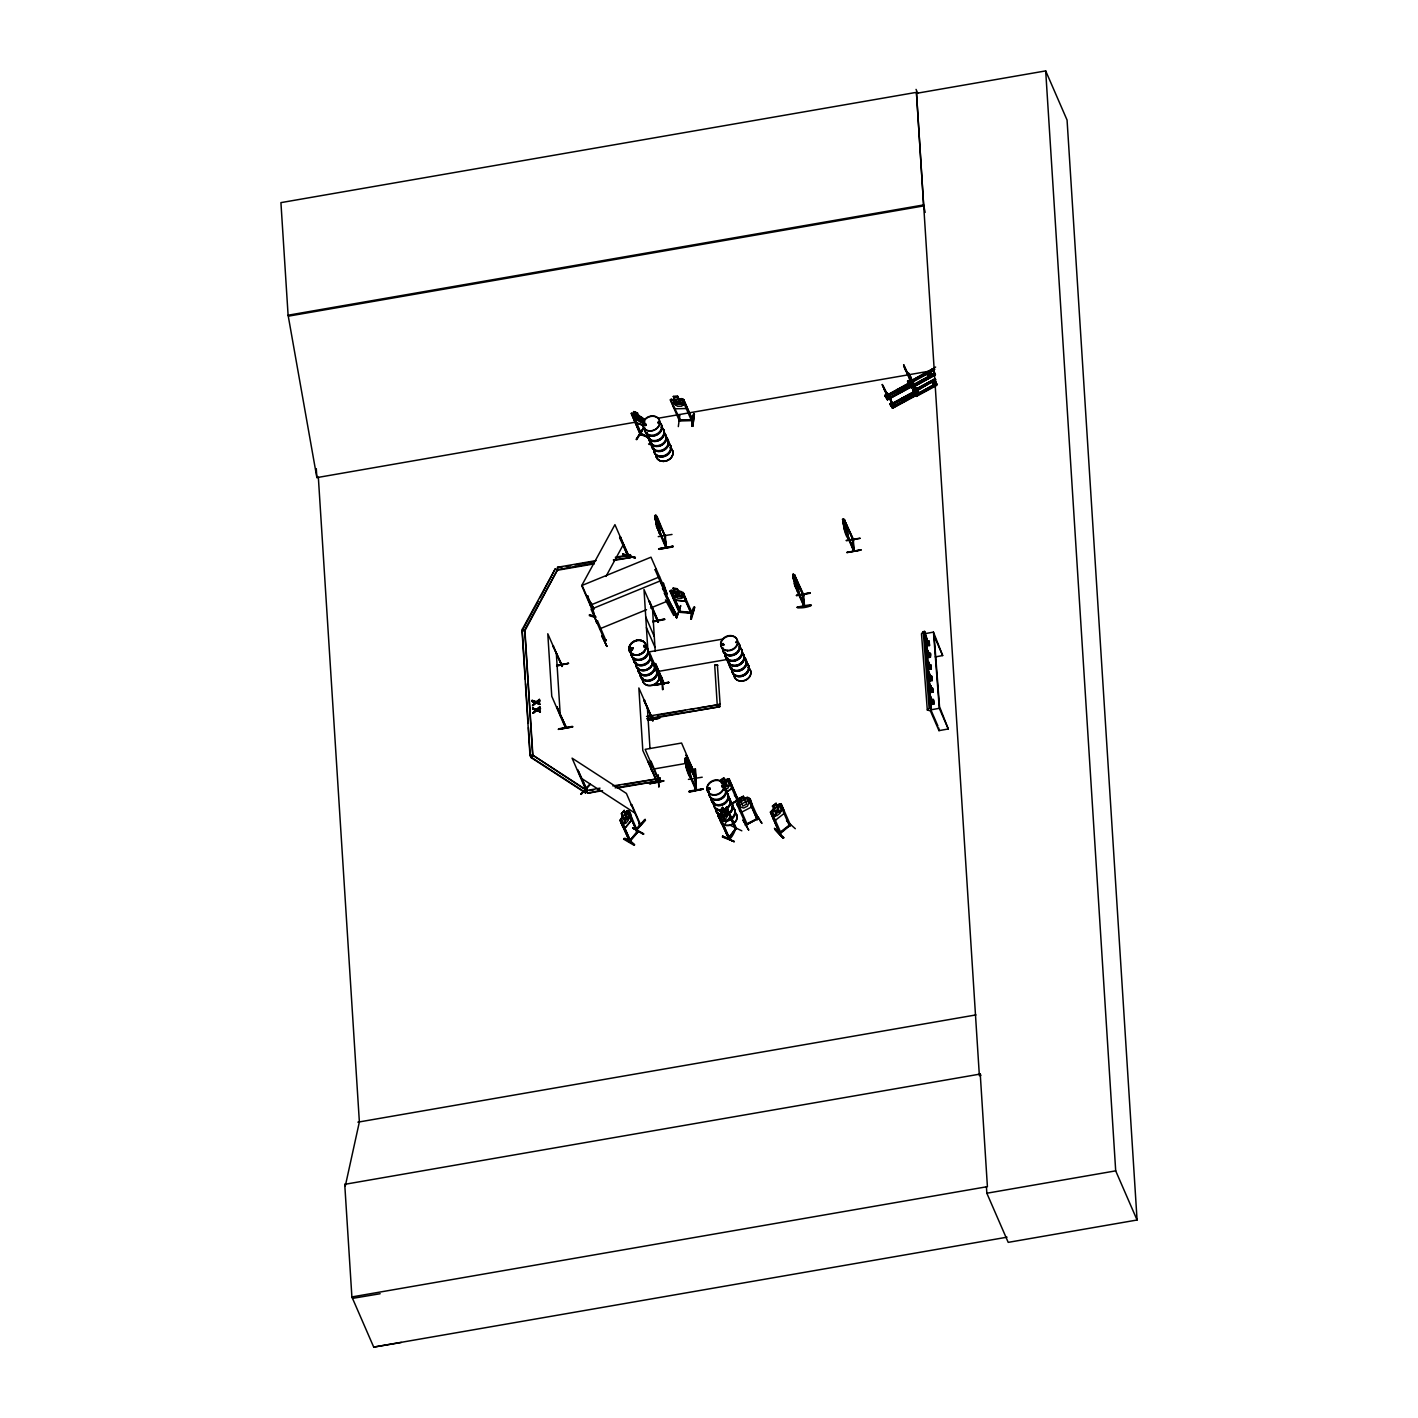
<?xml version="1.0" encoding="UTF-8"?>
<svg xmlns="http://www.w3.org/2000/svg" width="1418" height="1418" viewBox="0 0 1418 1418"><rect width="100%" height="100%" fill="white"/><g stroke="black" fill="none" stroke-linecap="round" stroke-linejoin="round"><path stroke-width="1.5" d="M783.746 813.631L783.711 810.369M585.51 789.046L585.882 789.879L572.074 758.151L626.401 793.424L640.085 825.046M640.156 823.964L639.429 823.344M623.636 839.155L634.201 845.341C635.884 844.259 623.725 835.663 623.636 839.172M624.009 838.623L634.697 844.774M639.872 433.695L649.072 437.347M640.192 434.493L641.751 434.457L636.487 422.688M641.273 434.404L640.404 433.359M929.41 678.318L927.762 668.764L929.162 672.486L928.967 678.389L927.337 668.853L928.95 673.798M930.19 688.829L930.048 689.981M930.314 690.017L928.666 680.463L930.048 684.185L929.871 690.087L928.223 680.551L930.031 686.737M790.641 825.311C783.551 829.743 782.24 833.607 779.368 832.526M790.464 824.868L779.563 833.394L770.417 812.106M780.627 832.171L781.07 832.738M789.312 825.418L790.163 824.975M664.758 619.56L652.794 621.882M647.76 719.865L659.636 718.182L647.636 720.326M672.026 534.444L658.236 536.624M702.229 777.206L688.421 779.368M796.579 595.666L810.227 593.256M860.017 538.22L846.209 540.347M751.611 803.988L751.451 807.072L741.951 812L739.487 810.316M726.37 792.13L731.67 788.479L731.918 785.182L731.759 788.568L726.459 792.237M562.06 665.166L552.985 645.704L562.077 666.442L561.528 665.237M561.528 665.361C562.184 668.977 561.67 661.993 561.847 665.68M565.303 726.973L566.119 727.647M565.8 727.062L565.126 726.105L565.729 726.938M657.296 620.552L658.431 621.953M664.563 535.419L664.989 537.121M657.597 621.279L658.289 622.094L644.002 589.516L647.973 652.05L661.727 683.76L661.32 681.757M664.882 536.022L665.84 547.578L664.705 535.277M657.349 621.368L657.899 620.198M665.627 546.55L655.985 521.753M655.754 517.907C654.85 508.087 656.605 531.52 655.79 521.718L666.318 547.49L664.882 536.66M652.581 719.44L644.038 699.907L652.67 720.734L653.042 719.351M647.937 761.377L657.048 782.116L648.416 761.289M645.243 423.858L645.225 425.418L644.144 424.301M646.183 424.478L645.97 425.418M630.833 649.444L631.258 648.327M632.109 649.072L631.489 649.497M632.428 648.451L630.655 649.604M658.821 422.369L657.739 422.724L659.015 422.546M659.193 422.475L658.608 421.784M644.144 647.104L644.729 646.041L645.438 646.874M644.375 646.697L645.066 646.324M708.433 788.284L709.337 789.401L709.213 787.965M721.673 644.375L723.641 645.385L723.003 643.471M722.365 645.119L722.826 643.648M709.727 789.117L709.585 788.071M723.641 644.765L723.18 643.595M736.58 642.106L736.545 641.521M736.686 641.84L735.676 642.478M737.112 642.23L735.694 642.372M729.667 665.343A8.756 7.196 -23.5 0 0 741.88 670.058A8.756 7.196 -23.5 0 0 743.883 657.651L743.723 657.208A8.88 7.285 -23.5 0 1 740.745 670.324A8.88 7.285 -23.5 0 1 729.579 663.075M745.886 824.975L747.144 823.893L745.833 824.638M758.541 818.966L749.679 798.954L748.544 799.539L757.159 819.622L748.544 799.539M695.44 778.074L695.44 779.138M695.529 789.596L695.547 788.337M695.05 779.421L696.114 789.56M803.882 595.649L803.208 594.691M793.105 577.906L804.414 606.337L803.864 605.114M804.555 606.071L803.457 594.124M853.352 539.85L852.661 538.893M852.909 540.683L853.53 539.549M853.317 550.556L853.335 549.315M842.877 522.817L854.203 551.247L853.937 550.273M775.008 829.725L783.25 838.127C762.565 814.145 784.987 842.168 783.605 837.418M670.874 400.851L680.782 420.472L678.956 419.799L679.488 421.04L670.253 399.805L681.686 398.635L683.6 399.592L692.799 420.597L683.618 399.451M671.299 398.901L670.395 399.965M677.733 396.296L673.266 396.544L677.715 396.42L678.797 398.706M673.054 406.417L675.482 408.792L685.94 408.526L686.436 406.08M679.896 414.641L678.318 426.605M682.891 400.975L684.167 400.514L682.891 400.975L691.559 420.738L691.08 419.427M680.41 420.171L691.133 419.693M691.257 420.029L692.853 420.171L678.938 420.277M691.86 425.949C697.886 397.962 688.953 425.825 692.799 426.339L694.341 414.34L692.782 426.322M692.037 426.357L693.562 414.021L694.377 414.393M736.757 800.018L737.59 798.883M737.839 799.256L736.97 799.876M637.621 417.707L640.28 416.803L639.039 418.647L642.833 422.493L638.49 418.859C638.011 421.802 634.201 419.533 637.426 418.009L633.811 414.322L637.816 417.725M735.463 827.492C737.325 827.35 729.206 843.994 728.568 837.187M561.156 664.776L562.148 666.194M666.354 547.33L665.166 535.065M658.36 621.97L649.196 601.462L657.828 622.307M657.101 781.867L642.815 750.476L638.844 687.96L653.202 720.397M661.887 682.962L661.958 681.881M695.139 778.89L695.369 777.844M695.494 778.89L694.891 777.915M695.795 779.687L694.873 779.173M695.813 789.312L696.114 788.497M696.167 789.312L695.937 790.358L695.21 778.766M696.451 790.11L695.759 778.783M803.492 595.028L802.889 593.982L803.953 606.425L794.612 585.226M803.864 605.238L795.321 585.581L804.343 605.167M804.148 605.451L804.183 604.547M852.608 539.141L853.725 551.336L852.98 539.726L843.657 518.704C841.459 529.162 852.076 551.815 846.635 525.156M853.583 540.666L844.437 520.069L853.618 539.744M853.654 550.149L845.11 530.492L854.274 550.166M854.239 551.088L853.228 539.035M685.319 601.108L685.78 598.786L682.944 592.476M672.912 597.527L675.252 600.204L685.461 601.214L685.94 598.821M605.965 639.943L604.617 640.014M663.181 588.505C666.247 587.743 661.426 589.959 665.042 589.108L651.004 557.185L581.681 585.581L595.259 616.848M674.117 612.044L672.735 612.682M743.032 820.1L748.775 830.186L742.979 820.153M655.648 518.155L655.878 517.038L658.803 525.404L658.306 528.985M685.78 760.917L686.011 759.8L688.935 768.184L688.457 771.746M793.938 576.949L792.697 574.361L795.977 580.37L796.455 587.814M677.166 593.876L680.268 592.015L678.726 594.532L682.838 597.669L678.07 594.957C677.662 598.52 672.859 596.978 676.918 594.337L673.001 591.306L677.538 593.876M606.78 646.395L602.384 635.335M900.111 390.907L899.012 389.542M903.337 398.635L904.968 399.38M905.198 399.327L905.056 398.121M935.579 382.594L935.419 381.389M658.519 780.255L658.962 780.822M729.472 813.684L729.738 817.176L723.854 825.489L721.815 824.23L718.997 817.743L726.654 807.196L723.712 810.068L722.595 807.391L720.078 810.936L721.372 813.365L719.511 815.634M718.997 817.743L719.582 815.669M629.273 841.069L638.295 831.604L629.663 841.796L620.765 821.82L621.545 820.88L630.478 840.927L630.266 840.005M638.809 823.645L639.288 824.549M927.372 654.886L927.478 652.776M928.258 666.584L928.063 662.117M929.145 678.283L929.251 676.173M930.935 701.68L930.935 698.436M723.907 789.489L724.882 785.856L729.153 785.962L725.413 784.828L726.583 780.396L724.403 784.686M670.04 591.182L671.086 590.313L670.04 591.182L679.08 612.221L692.303 613.462L683.068 592.458L678.283 591.111L677.201 588.824M671.848 592.618L670.643 592.511L671.848 592.618L680.392 612.275M677.308 588.754L672.965 588.328L677.308 588.754L678.389 591.04M675.252 600.204L673.054 597.527M682.413 593.663L683.724 593.38L682.413 593.663L690.761 612.753M680.587 605.61L676.652 617.823L680.693 605.929M680.427 612.381L679.896 611.672M685.461 601.214L675.287 600.062M690.601 612.806L692.409 613.037L678.743 611.442M690.637 619.187C700.226 593.965 688.439 613.852 691.364 619.258L694.731 607.329M593.734 612.221L581.965 585.12L614.933 524.66L628.67 556.264L628.068 557.398L620.127 536.607L629.167 556.547L628.564 557.522L629.096 556.388M628.121 557.292L628.848 555.555M927.939 644.641L928.701 644.889M928.418 644.906L927.691 644.587M929.446 656.25C928.028 657.828 930.137 655.098 928.595 653.308M928.4 653.485L929.375 653.45L928.347 653.255M929.534 668.268L930.438 668.02M928.418 662.312L930.208 668.303M931.413 679.878L929.304 674.011L930.811 679.559M930.935 676.865L929.747 673.922L931.165 679.896M931.094 688.634L930.651 685.621L930.438 688.74M663.11 689.502L662.206 677.432M915.833 390.18L914.575 391.403L913.936 390.641L915.035 393.814L913.174 390.145M620.02 820.455L627.288 810.582M747.375 824.762L738.583 804.68L737.466 805.247L738.583 804.68M757.46 819.533L756.804 818.416M589.516 614.738L595.649 616.617M589.64 615.075L595.737 617.007M721.266 813.4L720.344 815.882L722.311 820.402L724.403 820.561L726.743 817.264L727.168 813.56L725.201 809.058L723.588 810.015M644.924 425.329L645.562 424.053M630 648.948L630.514 649.249M632.038 649.249L631.967 648.239M723.534 644.499L721.922 643.878M724.084 644.499L722.861 645.066M708.007 788.497L708.273 789.879M708.309 788.443L708.982 789.631M721.975 786.299L722.471 787.22M722.152 786.547L722.772 785.926M722.276 787.061L723.251 786.529M604.369 640.174L605.149 641.255L591.076 609.244L660.398 580.848L673.869 612.204M604.671 640.901L606.124 640.298M672.752 612.044C671.671 614.703 676.014 611.991 673.284 613.303L664.422 593.273L665.591 592.795L664.422 593.273M729.331 837.4L728.32 838.924L729.153 837.435M728.072 838.038L728.887 839.048L719.103 817.654M735.144 829.069L736.35 828.325L727.328 808.597L726.636 809.572L735.782 829.353L734.79 828.626M722.631 836.124L734.187 841.601L722.418 837.01L722.666 836.017M653.184 720.486L652.829 718.873M790.624 825.436L781.105 803.882L779.51 803.829L770.364 812.266L773.732 808.597L772.438 806.098L776.107 803.403L772.438 806.098M664.12 682.696L664.085 683.724L655.683 663.979L654.425 663.801L655.648 663.571L664.103 683.795L664.032 682.501L662.702 682.696L663.004 683.972L649.231 651.855L722.063 639.217M729.526 838.18L720.539 818.186L719.848 819.161L728.781 838.995M587.708 596.039L592.529 608.552M587.584 597.191L588.133 596.163M620.003 537.759L620.552 536.731M626.774 555.537L622.839 554.332L635.406 557.434L629.167 556.264M627.819 556.423L628.351 555.431L628.068 557.398M898.374 390.003L898.711 391.315L899.881 390.96M903.461 398.405L903.585 399.61M927.62 373.678L929.907 372.739M930.403 373.98L929.251 374.972M932.707 382.098L934.994 381.141M586.733 790.446L577.587 769.761L587.229 790.96L585.439 792.892L531.13 757.62L532.902 755.688L524.944 630.638L522.303 629.291L555.271 568.831L557.646 569.557L594.071 563.247M522.568 629.911L538.025 601.551M540.081 597.776L555.271 568.831M583.596 788.603L532.636 755.067L524.678 630.035L557.646 569.557L524.944 630.638L522.019 630.496L524.944 630.638M605.965 576.435L623.477 544.317M628.848 812.922L629.255 811.787L628.475 812.709L637.373 832.685L637.586 830.611M736.438 799.681L737.325 800.638L728.32 780.662L729.348 779.935L728.568 780.964M640.369 434.635L631.205 413.365L634.608 414.109M632.056 412.975L642.602 417.902M638.384 415.616L640.67 417.158L642.638 421.678L641.539 422.865L635.158 418.806L633.19 414.304L634.785 414.233L633.633 411.557L637.515 413.046C638.277 417.441 645.048 416.697 644.782 422.617M632.836 415.208L632.003 414.428L641.503 434.918L640.192 433.27M637.515 413.046L633.562 411.681M633.935 419.976L636.239 422.794L643.524 425.489M636.257 422.706L643.453 425.613M642.248 418.824L643.559 418.842L642.248 418.824L643.949 422.741M643.648 428.573L636.717 439.651M648.859 436.833L641.22 433.66M651.589 440.821L649.284 444.525L648.558 443.94M773.643 808.508L772.207 810.724L774.157 815.226L776.798 815.775L780.13 813.152L781.088 809.82L779.12 805.318L776.975 805.903L776.018 803.315L777.064 805.991L779.581 804.041M745.762 824.018L746.4 825.294L736.598 803.705L747.304 797.359L744.397 798.937L743.298 796.402M737.768 802.163L736.598 803.705M722.595 807.391L720.078 810.936M720.238 819.338L720.929 818.363M735.641 829.406L727.044 809.749L727.735 808.774M730.571 825.453L741.827 830.824M728.941 837.223L735.286 829.016M728.391 838.818L735.96 828.147M646.041 425.028L643.914 425.4M657.792 422.227L658.271 422.954M710.205 789.17L708.557 789.844M724.882 809.731L723.942 814.712L720.84 815.51L723.641 816.041L723.215 821.252L724.368 815.846C727.097 818.115 729.384 813.099 724.669 814.552L724.882 809.731A8.703 7.143 -23.5 0 1 722.719 810.529M929.676 664.971L930.226 667.896L928.861 662.224L930.226 667.896M930.421 668.357L929.357 668.392L930.492 668.268M929.534 677.042L930.882 676.971M931.006 688.829C932.069 686.418 931.644 695.476 930.173 688.049M932.264 703.204L933.204 703.275L932.3 703.452M655.471 515.461L665.574 537.085L656.942 516.258M793.619 574.29L803.137 594.957L803.935 606.301M688.847 764.196C694.802 792.077 683.121 766.411 686.028 757.708L695.759 779.865L687.127 759.02M925.901 637.905L925.564 633.562L924.642 631.4L923.242 631.666L921.487 633.757L927.301 709.939L930.438 710.985L938.982 730.642L948.27 728.958L939.531 706.66L934.125 635.902L942.669 655.559L935.224 656.924M927.301 709.939L930.456 707.6L931.396 709.744L939.301 708.309L948.27 728.958M629.822 841.618L620.127 820.366L622.626 816.201L621.332 813.755L624.186 810.387L625.178 812.993L626.951 812.124L628.918 816.644L628.334 820.26L625.675 823.397L623.406 823.131L621.438 818.629L622.52 816.13L621.456 813.719L624.239 810.653M621.137 822.032L621.917 821.111M620.02 820.295L622.856 826.942L624.877 828.201L631.435 820.242C631.489 817.353 630.726 809.465 627.164 810.653L625.285 813.063L624.186 810.387M624.877 828.201L631.559 820.295L631.276 816.786M636.717 831.958L629.574 840.927M637.497 830.718L636.717 831.657L637.87 830.93M632.836 828.201L643.843 833.961L632.694 827.917M779.262 832.561L780.839 832.224M779.563 833.288L771.126 813.648L772.119 812.886L771.41 813.95M789.064 825.01L789.861 826.02L789.082 824.833M622.662 553.906L635.069 558.072M622.856 554.172L626.969 555.377M635.104 557.912L630.992 556.654M578.207 770.683L587.176 790.074L585.439 792.892M583.383 791.279L580.777 794.151L590.278 784.384M585.953 788.443L590.172 784.083L581.22 794.399M630.992 804.431L631.914 805.016L630.673 804.786M639.288 823.362L640.581 824.673L631.914 805.016M644.853 819.586C617.149 852.909 664.103 797.855 635.778 829.601M636.416 830.239L645.509 820.26M900.04 389.844L898.764 389.649L898.498 391.191M903.514 398.547L904.932 398.139M935.313 382.718L933.558 383.445M531.13 757.62L532.636 755.067L586.963 790.34L586.29 789.418M740.515 800.78L738.813 802.623L740.763 807.143L743.67 808.03L747.499 806.08L748.704 803.102L746.737 798.582L744.344 798.83L743.386 796.26L739.292 798.352L740.391 800.869L737.679 802.109M691.133 612.877L685.957 601.126M735.871 828.254L726.53 807.143M728.941 837.932L720.539 818.186M565.995 726.849L556.884 707.157L566.066 726.831M652.812 719.812L652.262 718.731L652.564 720.681M656.64 780.113L656.25 781.495L657.03 780.839M621.545 820.88L630.177 840.431M644.002 424.124L645.58 423.681M630.319 648.363L631.223 647.884M632.18 649.533L630.709 649.958M645.243 646.927L644.18 646.98M723.499 644.729L721.922 644.641M910.764 382.204L908.796 382.222L909.931 385.395L908.087 381.743L909.328 383.214M913.476 389.985L914.22 391.155M637.657 831.515L629.255 811.787M637.533 832.508L628.475 812.709M780.822 806.08L782.098 805.601L780.822 806.08L789.542 826.109M786.494 820.827L795.321 828.715M780.556 831.941L789.028 825.311M756.698 818.434L757.921 817.902M756.911 818.93C768.201 813.329 724.704 836.177 758.222 818.611M679.009 611.034L680.073 611.069M592.937 611.725L596.801 623.069L593.185 612.097M601.87 635.991L606.922 646.413L601.87 636.044M536.181 703.08L532.636 705.668L536.004 702.672L539.85 704.409L536.004 702.672M536.66 710.702L533.133 713.272L536.483 710.276L540.347 712.013L536.483 710.276M927.354 641.627L926.628 638.915L928.471 644.8M928.471 656.357C932.069 652.9 924.359 648.753 928.914 653.804M532.636 705.668L535.366 702.708L532.388 701.68L532.158 700.368L535.88 701.715L539.549 699.588M536.376 709.319L539.85 706.784L536.553 709.727L532.636 707.99L536.553 709.727M532.459 705.26L535.366 702.708M536.695 702.087C544.264 697.213 536.571 706.625 536.873 702.495M532.955 712.864L535.685 709.904L533.133 713.272M537.174 709.709C544.742 704.817 537.05 714.229 537.351 710.117M632.641 827.917L643.418 834.369M723.907 778.269C714.902 785.873 725.484 773.076 724.952 780.698L727.186 780.201L729.153 784.721L728.108 787.947L724.598 790.375M723.818 778.181L724.864 780.591L729.171 778.783L738.158 799.912L731.174 803.581M727.452 778.961L721.443 783.126L720.309 780.609M721.797 783.924L725.307 781.495L727.274 786.015L723.765 788.443M739.398 801.17L735.038 794.754M731.404 804.095L738.016 799.522M731.653 804.396L738.158 799.912L729.348 779.935M562.077 666.442L547.791 633.757L551.762 696.273L565.516 728.001L565.108 725.981M656.162 780.184L656.144 781.442M758.346 819.143L757.974 817.796M663.287 588.505L663.908 589.711M606.018 640.83L597.439 620.694L596.269 621.173M659.53 781.3L650.968 761.182M912.678 384.42L903.603 364.745L908.814 375.788M904.383 367.634L912.412 384.562L908.708 375.77M905.889 371.108L904.542 367.492M882.138 384.579L882.971 386.529L882.404 384.508M883.715 386.866L884.3 388.727L882.705 385.341M908.566 373.696L909.718 376.337L908.814 373.554M885.754 391.155L888.182 397.625L883.822 388.638L888.342 397.519L884.867 389.347M909.966 376.213L917.499 392.981L908.725 373.164M909.009 384.083L907.538 381.141L911.154 379.669M909.682 376.16L911.242 379.386L907.538 381.141M911.703 379.634L910.817 376.851M932.034 369.194L908.105 382.541M932.37 369.159L935.632 367.049M907.892 384.686L885.612 396.81L884.921 395.338L887.172 394.098L885.08 395.587M933.983 368.272L908.052 382.488L908.991 383.409L908.087 381.743M934.657 369.424L908.637 383.445L908.495 382.435L908.92 383.303M885.488 395.622L886.711 398.068L885.488 395.622L885.842 396.792M908.459 383.108L934.338 368.946M887.136 399.291L909.505 387.327L907.414 383.87L885.222 396.171L887.313 399.557L909.576 387.469L887.349 399.61M908.371 382.878L934.568 369.229M907.502 384.048L908.123 385.147L885.895 397.288L885.275 396.207L907.555 384.172M885.718 396.969L907.821 384.632M908.389 381.566L908.956 383.977L933.079 370.913M885.878 397.27L908.105 385.111M888.04 394.807L889.086 396.969L886.764 398.369L887.207 399.415M886.924 398.635L889.175 397.394L888.235 394.842M890.681 399.646L889.565 397.04L893.429 405.938L889.086 396.969M886.835 398.812L909.115 386.689L909.753 387.788L887.491 399.876L886.959 398.972M910.533 386.086L914.149 384.065L917.765 392.839L911.242 379.386M911.437 388.036L935.437 374.777L911.437 388.036L910.391 386.316L934.568 373.235L914.238 384.473M910.746 386.724L914.131 384.881M933.079 374.937L910.569 386.529M935.153 374.21L910.994 387.309L908.105 382.417M935.242 374.405L911.171 387.557L910.303 385.696L913.688 383.853L914.468 385.519L912.448 382.098M887.172 394.098L893.269 406.027L890.965 400.071M912.625 389.56C920.902 386.494 910.941 388.638 913.298 390.96L933.611 379.918M935.26 378.606L913.05 390.765L913.83 392.006L935.951 379.669M935.366 378.712L913.05 390.765L913.795 391.953L932.14 381.602M890.008 403.74L892.259 402.517L894.634 406.665L894.102 405.548L892.152 407.48L890.008 403.74L890.965 405.672L913.21 393.548L912.589 392.467L890.291 404.555L892.383 407.905L914.592 395.746L892.436 408.029M890.167 404.006L892.418 402.765M917.162 389.401L932.034 381.407M890.309 404.573L912.589 392.467L914.61 395.799M890.929 405.193L912.979 393.105M913.032 393.229L890.557 404.999L912.908 393.034M891.922 407.214L914.202 395.108L914.84 396.189L892.578 408.278L891.993 407.25L914.238 395.161M935.845 383.587L915.514 394.771L916.542 396.455L913.192 390.836M935.951 383.675L915.62 394.913M915.833 395.143L919.219 393.282M915.939 395.48L937.333 383.888M936.536 384.632L916.099 395.728L915.39 394.115L918.775 392.272L919.555 393.938L916.01 387.699M916.258 395.976L936.624 384.827M916.471 396.349L936.89 385.324M644.623 423.893L644.499 425.205M644.534 424.248L645.42 423.929M644.357 646.183L645.279 646.129M708.699 788.39L709.691 788.319M748.739 799.894L749.679 798.954M755.652 813.684L761.945 823.415L755.475 813.276M747.038 823.752L756.751 818.753M743.457 796.367L739.292 798.352L740.338 800.762M737.59 805.973L749.909 799.734M675.89 613.604L673.71 615.43L676.156 614.224L662.472 588.381M929.96 676.989C931.75 675.588 928.701 680.02 931.218 680.126M661.674 677.928L662.507 689.68M585.723 788.621L586.237 789.666M659.476 781.389L658.661 780.113M899.65 391.12L898.64 391.191M588.045 597.049C585.616 596.783 593.38 604.369 593.132 608.783M655.027 569.628L656.197 569.132L655.187 570.001L663.73 589.658L664.9 589.161M663.518 583.277L662.614 583.17L667.134 594.266L663.482 583.259M596.411 621.545L597.439 620.694M672.77 612.097L673.975 611.672M604.511 640.546L606.053 640.262L605.007 641.308M672.983 612.931L674.153 612.452M676.528 617.911L672.008 606.833L676.421 617.486M590.225 605.238L659.547 576.842M599.619 628.901L646.519 609.687M650.596 608.021L668.959 600.505M734.967 794.736L741.277 802.216M628.546 557.416L619.577 537.635M664.563 588.736L663.73 589.658M710.028 787.947L709.071 788.036M927.815 644.534L926.628 638.915M664.51 587.974L664.812 589.339M595.72 617.557L589.392 615.66L589.551 614.632M694.395 774.033L694.749 775.274L686.152 755.103L695.352 775.15L681.579 743.032L645.155 749.36L658.945 781.407M658.076 775.398L658.856 787.114L658.271 774.919M695.387 768.91L695.795 780.698L695.334 768.857M658.555 780.662L659.281 780.113M925.564 633.562L933.469 632.109L942.669 655.559M926.592 641.255L928.879 640.847L929.41 644.995L926.858 644.8L929.145 644.375L929.517 645.527L927.248 645.934L926.858 644.8M926.628 641.592L928.879 640.847M926.893 645.119L929.162 644.711M927.762 656.499L930.031 656.073L930.421 657.225L928.134 657.633L927.762 656.499L930.297 656.694C933.204 650.206 923.987 654.513 930.119 653.361L930.421 657.225M927.78 656.818L930.066 656.41M928.648 668.197L930.935 667.772L931.307 668.924L928.684 668.516L931.201 668.392L930.687 664.563M928.684 668.516L930.952 668.091M929.269 676.351L931.555 675.943L932.087 680.091L929.552 679.878L931.821 679.47L932.211 680.605L929.924 681.03L929.552 679.878M929.304 676.67L931.555 675.943M929.57 677.29L931.91 676.758L932.211 680.605M929.57 680.215L931.839 679.789M930.438 691.576L932.707 691.169L933.097 692.303L930.474 691.913L932.991 691.771L932.477 687.96M930.474 691.913L932.743 691.488M931.094 697.39L932.778 703.115M931.059 699.748L933.345 699.322L933.877 703.47L931.342 703.275L933.611 702.867L933.983 704.002L931.715 704.427L931.342 703.275M931.36 703.594L933.629 703.186M928.684 372.473L930.208 372.916M659.281 549.386C701.378 540.754 629.982 553.889 672.947 546.94M653.024 621.19L664.741 619.081L652.918 621.421M553.055 646.75L553.463 645.615M556.813 665.414L568.529 663.323L556.707 665.662M556.583 666.123L568.512 663.323M653.095 662.933L662.277 683.636L653.574 662.844M654.974 684.646C697.301 677.538 626.277 691.045 668.622 682.164M668.8 682.501L655.134 685.054M664.227 683.636L663.039 683.901M565.977 727.788L556.884 707.157M644.109 700.971L653.131 720.663M558.745 728.799C601.197 722.081 529.747 734.79 572.411 726.353M647.866 719.617L659.636 718.182M649.816 783.091C692.144 775.983 621.119 789.489 663.464 780.609M663.606 780.981L649.976 783.498M979.377 1075.748L916.436 92.347L280.924 202.632L288.102 315.221L316.852 477.458L318.341 477.21L359.374 1121.922L345.354 1185.767L344.734 1184.331L980.246 1074.046L980.866 1075.482M916.843 93.269L1045.686 70.9L1067.063 120.051L1137.076 1220.012L1008.216 1242.363L986.839 1193.229L986.432 1186.706M288.102 315.221L923.597 204.936L925.156 212.399M288.492 316.143L924.004 205.858M636.434 421.997L316.87 477.618L316.285 468.631M658.236 418.221L932.743 370.577M655.878 514.929L665.095 537.174M654.939 519.342L654.691 515.496L659.849 527.815M655.949 518.953L656.215 522.551M656.002 524.27L656.499 526.645M659.636 525.032L660.203 534.125M659.246 533.044L660.398 534.037L659.264 532.831M594.337 563.85L557.912 570.178L557.504 567.289L596.074 560.589M615.359 557.239L630.354 554.651L630.762 557.54L613.622 560.518M562.06 567.147L557.504 567.289M566.349 566.402L570.621 565.676M574.91 564.931L594.195 561.581M615.625 557.859L628.475 555.626M843.728 521.859L842.469 519.272L845.766 525.28L846.227 532.725M613.356 559.897L630.762 557.54M844.508 521.133L853.53 540.825M843.923 528.01L853.725 551.336M860.637 549.812C818.399 557.646 889.866 544.813 847.131 552.595M793.584 574.148L794.754 585.297L794.151 583.099M803.687 594.745L794.665 575.159L803.279 596.003M794.736 576.222L803.758 595.914M793.087 578.172L792.839 574.325M793.991 580.618L792.963 578.154M797.962 583.844C794.381 571.915 801.755 597.191 797.412 591.678M797.182 607.188C825.365 600.948 803.953 610.112 797.2 607.276M657.775 671.512L728.48 659.246M714.707 665.166L717.632 665.308L714.707 665.166L717.189 704.232M646.555 716.444L720.114 704.391L698.241 708.149M648.965 716.693L653.237 715.948M657.527 715.204L685.373 710.383M689.662 709.638L693.951 708.894M646.697 718.731L719.812 706.713L649.107 718.979M522.019 630.496L529.977 755.528L532.636 755.067M529.977 755.528L532.902 755.688M684.699 758.293L684.947 762.14L685.585 758.098M653.716 769.017L685.851 763.433M684.947 762.14L686.135 764.532L685.107 761.856M686.152 767.049L686.135 761.732L688.333 769.832L686.365 765.312M688.705 764.337L689.963 767.776M686.613 769.265L686.294 767.014M687.801 769.442L696.415 790.287L686.011 764.515M602.561 790.677L587.566 793.282L587.141 790.393L600.009 788.16M612.86 785.926L660.256 778.358L623.831 784.686M589.551 790.624L593.841 789.879M615.27 786.175L619.56 785.43M600.151 790.429L587.566 793.282M615.146 787.841L660.398 780.644L617.557 788.071M689.432 775.752L690.548 776.816M695.759 779.865L685.869 757.726M689.378 792.148L703.009 789.135L689.343 791.616M702.849 788.798L689.183 791.12L689.396 792.148M689.308 791.492L702.991 789.17M357.885 1122.17L975.956 1014.916M344.734 1184.331L351.894 1296.938L987.407 1186.653L980.246 1074.046M986.839 1193.229L1115.7 1170.86L1137.076 1220.012M351.894 1296.938L373.714 1347.1L1007.046 1237.187M352.533 1298.374L380.166 1293.73M373.714 1347.1L401.365 1342.456M672.274 607.117L676.705 617.769M927.514 650.614L928.684 653.29M927.496 652.954L928.861 656.179L929.091 653.184M930.935 680.232L929.304 674.011M930.208 685.709L931.466 688.226M645.013 425.754L644.126 425.595M631.24 649.462L630.266 648.93M727.469 778.854L729.171 778.783M671.724 403.332L685.089 403.013M692.658 420.597L679.488 420.986M679.488 611.637L670.253 591.093M779.475 803.953L780.999 804.006M931.307 688.244L932.016 691.293L930.651 685.621L931.768 688.262M928.471 375.026L930.048 374.795L930.332 372.969M934.037 383.658L932.69 382.878M681.154 591.519L671.157 590.544L674.241 590.703L673.178 588.293L674.188 590.827L672.38 591.43L674.33 595.95L677.343 598.095L681.402 598.485L682.732 596.765L680.764 592.263L678.247 591.235M680.427 611.371L690.726 612.381M747.215 797.359C751.274 797.04 752.143 804.254 751.522 806.984M882.935 386.848L883.166 387.344M631.365 648.061L632.552 648.505M695.05 768.893L695.795 780.698M658.2 620.924L649.674 601.392M522.303 629.291L524.678 630.035M532.211 701.272L535.189 702.3M532.636 707.99L535.685 709.904M532.689 708.876L535.862 710.312M532.158 700.368L535.88 701.715M585.971 788.709L586.999 789.879M648.841 437.719L640.316 434.457L631.347 413.453M681.633 398.848L683.476 399.628M723.641 809.82L722.719 807.445M721.815 824.23L723.871 825.329M734.187 841.601L722.737 836.407L734.081 841.583M722.436 644.96L721.851 645.155M565.463 727.859L565.428 726.814M886.746 396.207L886.09 396.207M892.011 404.538L892.152 404.467M891.833 404.679C889.281 403.793 893.801 409.377 890.575 404.041L891.178 405.034M775.522 820.065L773.094 818.665L775.469 820.207L783.87 813.648L783.924 810.369L781.105 803.882M935.295 381.336L933.381 381.034L914.078 392.449M933.292 383.534L932.565 382.576M580.636 777.808L634.945 813.081M530.864 756.999L585.173 792.272M739.558 810.121L741.951 811.752M931.094 676.687L930.651 679.594M635.991 829.973L644.96 819.87M927.62 654.921L925.989 645.367L927.372 649.089L927.177 655.01L925.546 645.456L927.354 651.642M928.524 666.62L926.876 657.066L928.684 663.252L928.081 666.708L926.149 659.37L926.433 657.154L927.549 659.707L926.238 642.265M931.201 701.715L929.552 692.161L931.378 701.591L929.375 698.064L929.109 692.232L930.74 697.195M775.38 828.963L783.835 837.737M797.572 591.643L798.511 592.706M908.477 373.306L910.551 376.993M887.243 392.91L888.058 394.931M740.781 802.499L734.4 795.179M928.187 653.592L927.957 650.525L929.322 656.197M887.438 393.194L889.387 397.129M932.264 368.893L935.366 374.104M936.323 382.24L934.444 379.191M909.328 383.729L910.232 385.235M914.415 392.13L915.319 393.637M910.817 397.82L908.832 394.523M884.921 395.338L887.065 399.061M911.969 379.492L914.149 384.065M884.477 388.621L885.364 390.748M890.362 404.609L890.983 405.708M665.84 594.816L676.156 614.224M665.45 599.92L673.71 615.43M906.155 370.967L910.675 381.123M916.046 89.387L917.818 93.446M932.246 375.469L929.357 370.789M933.948 385.731L931.077 381.052M928.861 377.33L925.972 372.633M910.923 379.297L911.597 380.698M903.727 365.135L904.631 367.936M912.253 396.827L910.321 393.69M907.165 388.408L905.233 385.288M905.659 389.223L903.727 386.104M908.495 398.883L906.563 395.746M903.408 390.464L901.476 387.344M906.474 399.965L904.56 396.845M901.387 391.563L899.473 388.426M930.19 688.368L932.796 688.457L933.097 692.303M931.094 710.312L937.936 726.051M842.735 520.512L843.231 523.632M843.923 525.511L842.629 519.236M677.627 396.384L678.655 398.919L681.243 399.681L683.21 404.183L681.81 406.186L677.662 406.292L674.578 404.414L672.628 399.894L674.507 399.025L673.284 396.402M633.811 411.699L634.856 414.109M654.815 516.772L655.311 519.892M654.956 519.077L658.182 527.053L657.952 523.472M665.84 547.578L656.623 526.362L659.335 533.133M772.119 812.886L780.928 833.004M673.674 596.145L680.64 611.885M645.739 616.901L654.283 636.558M726.459 807.285L729.26 813.737M646.431 627.642L654.974 647.299M686.152 755.103L695.387 774.636M684.947 759.552L685.443 762.654M686.755 769.141L695.866 790.127M591.43 603.749L593.894 609.421M590.172 601.728L593.468 609.297M623.814 811.539L622.112 813.56M672.664 612.221L672.983 613.356M846.475 525.298L847.574 528.79M811.007 605.309L797.341 607.684M926.273 638.72C921.753 621.775 926.521 653.202 926.45 639.943M572.571 726.849L558.922 729.295M933.469 632.109L939.301 708.309M938.787 728.019L938.982 730.642M929.233 641.663L929.517 645.527M931.006 665.06L931.307 668.924M933.7 700.155L933.983 704.002M928.63 653.166L928.861 656.197M927.851 653.787L928.134 657.633M928.737 665.467L929.038 669.331M929.641 677.166L929.924 681.03M930.527 688.864L930.828 692.728M931.413 700.563L931.715 704.427M928.063 666.212L930.385 696.681M930.722 701.041L931.396 709.744M924.642 631.4L930.456 707.6M923.242 631.666L929.074 707.848M644.516 699.818L644.587 700.882M557.363 707.086L557.434 708.131M1045.686 70.9L1115.7 1170.86M916.436 92.347L923.597 204.936M860.052 538.379L846.386 540.754M844.915 519.998L844.986 521.044M845.571 530.403L845.163 531.555L845.11 530.492M795.144 575.088L795.197 576.133M795.799 585.492L795.392 586.644L795.321 585.581M793.3 576.417L793.46 578.721M717.366 664.705L720.114 704.391M719.812 706.713L719.387 703.807L719.529 706.093M689.822 767.812L690.389 776.834M652.546 609.173L655.222 651.358M659.99 777.755L660.398 780.644M647.388 707.617L649.993 748.58M650.827 761.519L651.376 770.134M630.354 554.651L630.496 556.919M556.335 653.414L560.305 715.93M539.372 699.18L539.602 700.527M539.62 703.098L539.85 704.409M539.85 706.784L540.098 708.131M540.098 710.702L540.347 712.013M532.335 700.793L532.388 701.68M532.813 708.397L532.867 709.284M522.285 631.099L525.351 679.364M525.635 683.76L528.152 723.233M528.435 727.629L530.243 756.149M643.63 645.42A8.88 7.285 -23.5 0 1 648.363 651.092M648.186 653.06A8.88 7.285 -23.5 0 1 637.94 660.132A8.88 7.285 -23.5 0 1 631.258 652.12M632.003 650.171A8.88 7.285 -23.5 0 1 633.279 648.398M645.367 646.005A8.88 7.285 -23.5 0 1 648.239 650.809M648.061 652.776A8.88 7.285 -23.5 0 1 637.816 659.849A8.88 7.285 -23.5 0 1 631.134 651.837M631.879 649.887A8.88 7.285 -23.5 0 1 633.155 648.115M646.608 647.051A8.756 7.196 -23.5 0 1 641.042 659.051A8.756 7.196 -23.5 0 1 631.116 651.518M631.843 649.621A8.756 7.196 -23.5 0 1 633.102 647.866M650.738 656.835A8.756 7.196 -23.5 0 1 641.556 665.769A8.756 7.196 -23.5 0 1 633.864 657.863M652.652 661.213A8.774 7.196 -23.5 0 1 643.453 670.147A8.774 7.196 -23.5 0 1 635.743 662.224M650.596 656.233A8.88 7.285 -23.5 0 1 642.425 665.148A8.88 7.285 -23.5 0 1 633.314 659.228M648.203 653.361A8.756 7.196 -23.5 0 1 638.1 660.345A8.756 7.196 -23.5 0 1 631.506 652.44M645.544 646.679A8.756 7.196 -23.5 0 1 646.998 647.955M650.348 655.931A8.756 7.196 -23.5 0 1 642.283 664.723A8.756 7.196 -23.5 0 1 633.297 658.891M650.72 656.516A8.88 7.285 -23.5 0 1 642.549 665.414A8.88 7.285 -23.5 0 1 633.438 659.512M652.705 661.391A8.756 7.196 -23.5 0 1 643.542 670.306A8.756 7.196 -23.5 0 1 635.849 662.401M658.838 674.72A8.703 7.143 -23.5 0 1 651.234 685.284A8.703 7.143 -23.5 0 1 642.478 677.556M654.708 665.964A8.756 7.196 -23.5 0 1 646.643 674.755A8.756 7.196 -23.5 0 1 637.657 668.924M657.137 673.656A8.88 7.285 -23.5 0 1 646.892 680.729A8.88 7.285 -23.5 0 1 640.209 672.717M657.066 671.388A8.756 7.196 -23.5 0 1 650.118 679.931A8.756 7.196 -23.5 0 1 640.44 676.191M640.014 674.348A8.756 7.196 -23.5 0 1 640.192 672.416M655.098 666.885A8.756 7.196 -23.5 0 1 645.934 675.801A8.756 7.196 -23.5 0 1 638.224 667.896M657.456 672.309A8.756 7.196 -23.5 0 1 649.409 681.101A8.756 7.196 -23.5 0 1 640.422 675.252M657.438 671.972A8.88 7.285 -23.5 0 1 649.267 680.888A8.88 7.285 -23.5 0 1 640.156 674.968M655.081 666.549A8.88 7.285 -23.5 0 1 646.909 675.464A8.88 7.285 -23.5 0 1 637.799 669.544M654.956 666.265A8.88 7.285 -23.5 0 1 646.785 675.181A8.88 7.285 -23.5 0 1 637.675 669.261M652.705 663.819A8.703 7.143 -23.5 0 1 643.754 670.767A8.703 7.143 -23.5 0 1 635.938 664.829M652.652 663.553A8.774 7.196 -23.5 0 1 642.531 670.554A8.774 7.196 -23.5 0 1 635.92 662.631M659.441 676.865A8.756 7.196 -23.5 0 1 650.259 685.78A8.756 7.196 -23.5 0 1 642.567 677.875M738.211 642.567A8.756 7.196 -23.5 0 1 733.726 654.177A8.756 7.196 -23.5 0 1 722.542 648.983M739.345 646.927A8.88 7.285 -23.5 0 1 736.261 660.008A8.88 7.285 -23.5 0 1 725.094 652.759M739.469 647.211A8.88 7.285 -23.5 0 1 736.385 660.292A8.88 7.285 -23.5 0 1 725.218 653.042M739.115 646.697A8.756 7.196 -23.5 0 1 736.084 659.6A8.756 7.196 -23.5 0 1 725.077 652.457M738.618 643.471A8.756 7.196 -23.5 0 1 733.035 655.471A8.756 7.196 -23.5 0 1 723.109 647.937M739.522 647.618A8.756 7.196 -23.5 0 1 737.52 660.026A8.756 7.196 -23.5 0 1 725.307 655.311M742.766 653.166A8.703 7.143 -23.5 0 1 738.299 664.705A8.703 7.143 -23.5 0 1 727.204 659.53M742.908 653.45A8.721 7.161 -23.5 0 1 737.36 665.396A8.721 7.161 -23.5 0 1 727.487 657.917A8.774 7.196 -23.5 0 0 737.289 665.255A8.774 7.196 -23.5 0 0 742.872 653.237M738.565 643.081A8.88 7.285 -23.5 0 1 734.028 654.868A8.88 7.285 -23.5 0 1 722.684 649.586M738.459 642.815A8.88 7.285 -23.5 0 1 733.904 654.584A8.88 7.285 -23.5 0 1 722.577 649.302M746.24 663.075A8.756 7.196 -23.5 0 1 743.192 675.978A8.756 7.196 -23.5 0 1 732.202 668.817M743.493 656.747A8.756 7.196 -23.5 0 1 740.444 669.633A8.756 7.196 -23.5 0 1 729.437 662.49M746.063 662.401A8.88 7.285 -23.5 0 1 742.979 675.464A8.88 7.285 -23.5 0 1 731.83 668.232M746.187 662.667A8.88 7.285 -23.5 0 1 743.103 675.748A8.88 7.285 -23.5 0 1 731.936 668.498M747.304 663.447A8.756 7.196 -23.5 0 1 741.72 675.429A8.756 7.196 -23.5 0 1 731.794 667.913M743.706 656.977A8.88 7.285 -23.5 0 1 740.621 670.04A8.88 7.285 -23.5 0 1 729.455 662.809M744.078 655.577A8.703 7.143 -23.5 0 1 736.474 666.141A8.703 7.143 -23.5 0 1 727.718 658.413M741.667 652.688A8.703 7.143 -23.5 0 1 743.121 653.964M744.025 655.276A8.774 7.196 -23.5 0 1 736.367 665.928A8.774 7.196 -23.5 0 1 727.54 658.129M741.596 652.369A8.774 7.196 -23.5 0 1 743.05 653.663M748.048 667.346A8.703 7.143 -23.5 0 1 746.063 679.683A8.703 7.143 -23.5 0 1 733.921 674.986M748.19 667.648A8.721 7.161 -23.5 0 1 746.205 680.002A8.721 7.161 -23.5 0 1 734.045 675.305M727.558 796.278A8.703 7.143 -23.5 0 1 726.53 808.012M724.545 809.093A8.703 7.143 -23.5 0 1 713.609 802.003M724.456 786.955A8.756 7.196 -23.5 0 1 718.891 798.954A8.756 7.196 -23.5 0 1 708.965 791.421M727.044 792.627A8.88 7.285 -23.5 0 1 722.489 804.396A8.88 7.285 -23.5 0 1 711.162 799.132M721.567 785.732A8.756 7.196 -23.5 0 1 725.626 794.559A8.756 7.196 -23.5 0 1 715.221 800.177A8.756 7.196 -23.5 0 1 709.354 792.343M723.34 786.175A8.88 7.285 -23.5 0 1 720.255 799.256A8.88 7.285 -23.5 0 1 709.106 792.006M725.36 791.102A8.756 7.196 -23.5 0 1 723.357 803.51A8.756 7.196 -23.5 0 1 711.145 798.795M727.204 793.282A8.756 7.196 -23.5 0 1 722.719 804.91A8.756 7.196 -23.5 0 1 711.535 799.699M727.168 792.91A8.88 7.285 -23.5 0 1 722.613 804.68A8.88 7.285 -23.5 0 1 711.287 799.415M727.735 796.526A8.756 7.196 -23.5 0 1 726.69 808.349A8.721 7.161 -23.5 0 0 727.718 796.579M729.721 801.135A8.756 7.196 -23.5 0 1 728.692 812.939M722.276 814.801A8.756 7.196 -23.5 0 1 715.505 808.827M732.308 806.789A8.88 7.285 -23.5 0 1 734.24 815.492A8.88 7.285 -23.5 0 1 724.74 820.632M719.28 818.097A8.88 7.285 -23.5 0 1 718.057 812.62M732.415 807.072A8.88 7.285 -23.5 0 1 734.364 815.775A8.88 7.285 -23.5 0 1 724.864 820.916M720.876 819.675A8.88 7.285 -23.5 0 1 718.182 812.904M732.078 806.558A8.756 7.196 -23.5 0 1 734.435 814.198A8.756 7.196 -23.5 0 1 726.849 820.083M719.245 817.707A8.756 7.196 -23.5 0 1 718.04 812.301M727.913 797.093A8.703 7.143 -23.5 0 1 726.885 808.827M720.504 810.671A8.703 7.143 -23.5 0 1 713.963 802.801M731.564 803.315A8.756 7.196 -23.5 0 1 730.784 812.39M720.574 815.332A8.756 7.196 -23.5 0 1 715.913 809.731M732.486 807.462A8.756 7.196 -23.5 0 1 734.4 816.059A8.756 7.196 -23.5 0 1 725.023 821.128M721.088 819.905A8.756 7.196 -23.5 0 1 718.27 815.155M735.729 813.01A8.703 7.143 -23.5 0 1 734.932 822.015A8.703 7.143 -23.5 0 1 724.793 824.939M722.967 824.088A8.703 7.143 -23.5 0 1 720.167 819.391M731.528 802.942A8.88 7.285 -23.5 0 1 730.731 812.124M720.379 815.12A8.88 7.285 -23.5 0 1 715.647 809.448M731.404 802.659A8.88 7.285 -23.5 0 1 728.887 813.329M720.255 814.836A8.88 7.285 -23.5 0 1 715.523 809.164M735.871 813.312A8.721 7.161 -23.5 0 1 731.404 824.886A8.721 7.161 -23.5 0 1 720.273 819.693M660.292 422.812A8.756 7.196 -23.5 0 1 655.79 434.422A8.756 7.196 -23.5 0 1 644.623 429.229M661.408 427.19A8.88 7.285 -23.5 0 1 658.324 440.254A8.88 7.285 -23.5 0 1 647.175 433.022M661.532 427.474A8.88 7.285 -23.5 0 1 658.448 440.537A8.88 7.285 -23.5 0 1 647.299 433.305M661.196 426.96A8.756 7.196 -23.5 0 1 658.147 439.846A8.756 7.196 -23.5 0 1 647.157 432.703M660.682 423.716A8.756 7.196 -23.5 0 1 655.116 435.716A8.756 7.196 -23.5 0 1 645.19 428.201M661.586 427.864A8.756 7.196 -23.5 0 1 659.583 440.271A8.756 7.196 -23.5 0 1 647.37 435.556M664.829 433.412A8.703 7.143 -23.5 0 1 660.38 444.951A8.703 7.143 -23.5 0 1 649.267 439.793M649.533 438.215A8.774 7.196 -23.5 0 0 659.476 445.748A8.774 7.196 -23.5 0 0 665.042 433.731A8.774 7.196 -23.5 0 0 663.677 432.614M660.646 423.344A8.88 7.285 -23.5 0 1 656.091 435.113A8.88 7.285 -23.5 0 1 644.765 429.849M668.303 443.32A8.756 7.196 -23.5 0 1 665.272 456.224A8.756 7.196 -23.5 0 1 654.265 449.081M665.556 436.992A8.756 7.196 -23.5 0 1 662.525 449.896A8.756 7.196 -23.5 0 1 651.518 442.753M668.126 442.646A8.88 7.285 -23.5 0 1 665.042 455.727A8.88 7.285 -23.5 0 1 653.893 448.478M668.25 442.93A8.88 7.285 -23.5 0 1 665.166 455.993A8.88 7.285 -23.5 0 1 654.017 448.762M667.913 442.416A8.756 7.196 -23.5 0 1 664.882 455.32A8.756 7.196 -23.5 0 1 653.875 448.177M651.66 443.338A8.88 7.285 -23.5 0 0 662.809 450.569A8.88 7.285 -23.5 0 0 665.893 437.506L665.928 437.772A8.756 7.196 -23.5 0 1 668.374 440.803M665.769 437.223A8.88 7.285 -23.5 0 1 662.685 450.304A8.88 7.285 -23.5 0 1 651.536 443.054M666.141 435.822A8.703 7.143 -23.5 0 1 658.555 446.386A8.703 7.143 -23.5 0 1 649.781 438.658M663.748 432.951A8.703 7.143 -23.5 0 1 665.184 434.209M666.088 435.521A8.774 7.196 -23.5 0 1 658.431 446.174A8.774 7.196 -23.5 0 1 649.604 438.375M668.782 442.646A8.756 7.196 -23.5 0 1 660.717 451.438A8.756 7.196 -23.5 0 1 651.731 445.589M670.218 447.68A8.774 7.196 -23.5 0 1 668.215 460.106A8.774 7.196 -23.5 0 1 655.967 455.373A8.774 7.196 -23.5 0 0 668.215 460.106A8.774 7.196 -23.5 0 0 670.306 447.858A8.774 7.196 -23.5 0 1 668.215 460.106A8.774 7.196 -23.5 0 1 656.055 455.568M683.263 405.052L678.407 402.889L675.553 405.335L677.219 402.393L673.231 399.699L677.857 401.826L680.693 399.504L679.08 402.358L683.263 405.052M626.791 812.709L626.153 817.512C631.258 816.307 628.706 821.057 625.763 818.771L624.345 824.018L624.984 818.93L621.97 818.275L625.356 817.637L626.791 812.709M781.318 811.238L780.148 812.248L777.206 811.433L775.132 816.201L776.249 811.486L772.775 810.476L776.78 810.316L778.766 805.796L777.72 810.316L781.318 811.238M686.241 760.278L686.649 766.695L689.113 772.456L688.705 765.809L686.241 760.278M794.257 576.328L794.665 582.763L797.129 588.523L796.703 581.859L794.293 576.382M844.029 521.239L844.437 527.673L846.9 533.434L846.475 526.769L844.029 521.239M924.802 634.218C926.202 650.366 929.304 638.951 924.802 634.218M643.152 428.413L636.186 439.509L643.134 428.431M722.294 808.579L721.142 811.521L722.294 808.579M723.942 810.812L721.602 814.127L723.57 818.629L725.91 815.332L723.942 810.812M625.515 813.808L622.874 816.945L624.824 821.447L627.483 818.31L625.515 813.808M775.504 804.361L773.714 806.842L775.504 804.361M777.33 806.718L773.998 809.323L775.947 813.826L779.297 811.22L777.33 806.718M723.446 779.12L721.549 781.478L723.446 779.12M742.784 797.164L740.675 799.22L742.784 797.164M744.698 799.628L740.87 801.578L742.819 806.098L746.648 804.148L744.698 799.628M657.686 526.663L657.278 527.797L657.686 526.663M672.859 546.302L659.21 548.731L672.876 546.355M658.696 521.416L659.795 525.014L658.696 521.416M810.227 592.813L796.437 595.383L810.227 592.813M677.042 396.934L674.365 397.005L677.042 396.934M679.009 399.734L674.844 399.841L676.811 404.36L680.977 404.254L679.009 399.734M676.652 589.144L674.046 588.895L676.652 589.144M678.602 592.05L674.543 591.643L676.51 596.163L680.569 596.553L678.602 592.05M636.877 413.347L634.555 412.461L636.877 413.347M638.738 416.413L635.122 415.031L637.09 419.551L640.706 420.933L638.738 416.413M899.136 392.786L897.151 389.489L899.136 392.786M904.223 401.205L902.238 397.909L904.223 401.205M845.89 527.212L843.923 522.693L846.121 530.793L845.89 527.212M796.101 582.302L794.133 577.782L796.331 585.882L796.101 582.302M635.743 654.868A8.721 7.161 -23.5 0 0 645.562 644.144A8.721 7.161 -23.5 0 0 631.152 643.329A8.774 7.196 -23.5 0 0 635.796 655.081A8.774 7.196 -23.5 0 0 645.686 644.304A8.774 7.196 -23.5 0 0 631.187 643.488A8.774 7.196 -23.5 0 0 635.813 655.098A8.774 7.196 -23.5 0 0 645.686 644.286A8.774 7.196 -23.5 0 0 631.205 643.506A8.721 7.161 -23.5 0 0 635.743 654.868M635.938 655.311A8.703 7.143 -23.5 0 0 645.739 644.605A8.703 7.143 -23.5 0 0 631.365 643.807A8.703 7.143 -23.5 0 0 635.938 655.311M727.345 650.366A8.721 7.161 -23.5 0 0 737.165 639.642A8.721 7.161 -23.5 0 0 722.772 638.844A8.721 7.161 -23.5 0 0 727.345 650.366M727.54 650.809A8.703 7.143 -23.5 0 0 737.36 640.103A8.703 7.143 -23.5 0 0 722.985 639.305A8.703 7.143 -23.5 0 0 727.54 650.809M713.591 794.754A8.721 7.161 -23.5 0 0 723.41 784.048A8.721 7.161 -23.5 0 0 709 783.232A8.721 7.161 -23.5 0 0 713.591 794.754M713.786 795.197A8.703 7.143 -23.5 0 0 723.588 784.509A8.703 7.143 -23.5 0 0 709.213 783.711A8.703 7.143 -23.5 0 0 713.786 795.197M713.679 802.287A8.756 7.196 -23.5 0 0 724.687 809.43A8.721 7.161 -23.5 0 1 713.733 802.304M649.479 430.842A8.774 7.196 -23.5 0 0 659.37 420.065A8.774 7.196 -23.5 0 0 644.871 419.249A8.774 7.196 -23.5 0 0 649.479 430.842M649.621 431.072A8.703 7.143 -23.5 0 0 659.423 420.366A8.703 7.143 -23.5 0 0 645.048 419.568A8.703 7.143 -23.5 0 0 649.621 431.072"/></g></svg>
